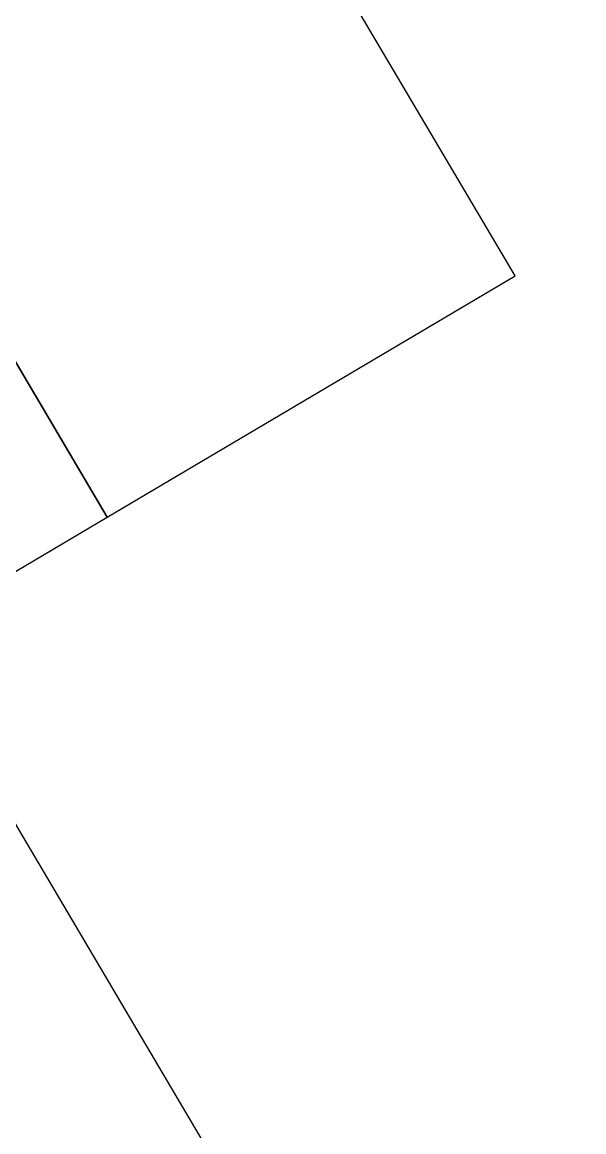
# Model space of a CAD drawing. Header units: feet. Extents: x 70 to 1025, y -1570 to -26.
# Drawn here: x 765 to 813.6, y -689.7 to -593.7 of the extents above; entities that cross this region are included whole.
import ezdxf

# ---------------------------------------------------------------- set-up
doc = ezdxf.new("R2010")
doc.units = ezdxf.units.FT
for name, color, linetype in [('BLDG-LOT9', 9, 'CONTINUOUS'), ('PROPERTY', 1, 'CONTINUOUS'), ('ROAD', 252, 'CONTINUOUS')]:
    doc.layers.add(name, color=color, linetype=linetype)

msp = doc.modelspace()

# ---------------------------------------------------------------- linework, layer by layer
at = {"layer": 'BLDG-LOT9'}
for p, q in [((807.664, -615.668), (718.592, -465.032)), ((683.3, -485.9), (772.372, -636.536)), ((772.372, -636.536), (807.664, -615.668))]:
    msp.add_line(p, q, dxfattribs=at)
at = {"layer": 'PROPERTY'}
msp.add_line((609.2, -400.6), (1025.3, -1104.3), dxfattribs=at)
at = {"layer": 'ROAD'}
for p, q in [((772.372, -636.536), (683.3, -485.9)), ((754.84, -646.903), (772.372, -636.536))]:
    msp.add_line(p, q, dxfattribs=at)

doc.saveas('drawing.dxf')
